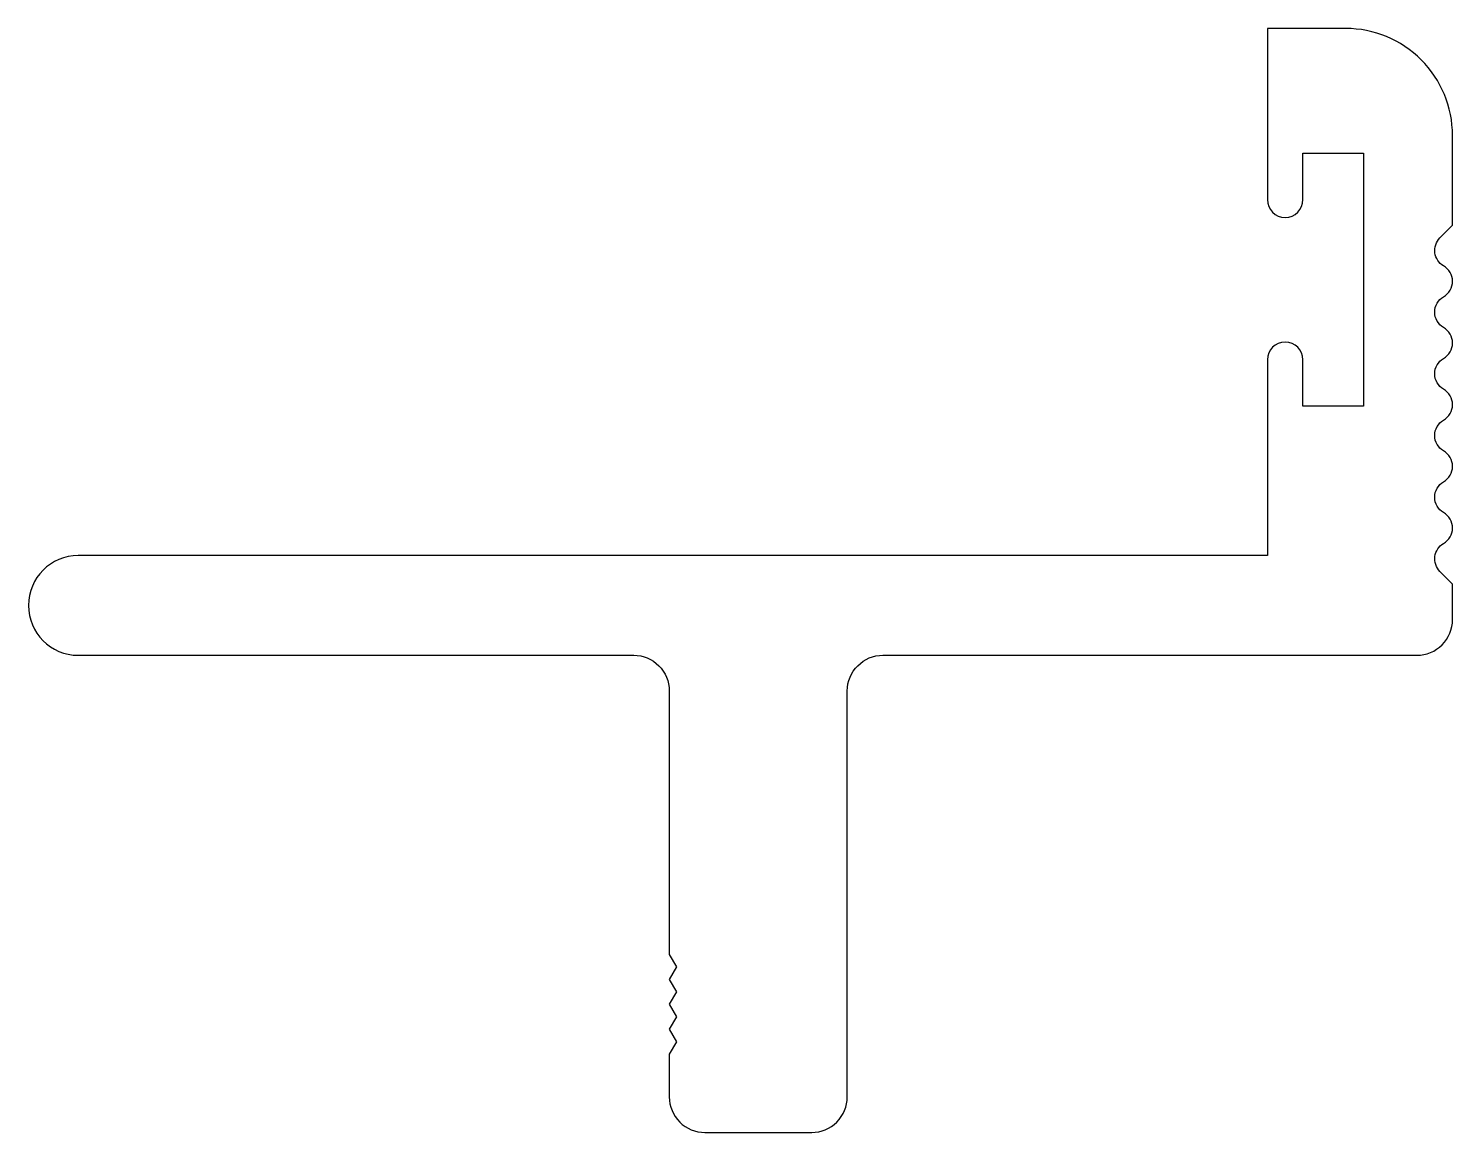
# Model space of a CAD drawing. Extents: x 233 to 273, y 231.2 to 262.2.
import ezdxf

# ---------------------------------------------------------------- set-up
doc = ezdxf.new("R2010")
doc.units = 0
doc.layers.add('ANA', color=220, linetype='CONTINUOUS')

msp = doc.modelspace()

# ---------------------------------------------------------------- linework, layer by layer
at = {"layer": 'ANA'}
msp.add_lwpolyline([(255.984, 232.18), (255.984, 243.58, -0.414214), (256.984, 244.58), (271.984, 244.58, 0.414214), (272.984, 245.58), (272.984, 246.58), (272.631, 246.933, -0.493145), (272.734, 247.72, 0.57735), (272.734, 248.586, -0.57735), (272.734, 249.452, 0.57735), (272.734, 250.318, -0.57735), (272.734, 251.184, 0.57735), (272.734, 252.05, -0.57735), (272.734, 252.916, 0.57735), (272.734, 253.782, -0.57735), (272.734, 254.648, 0.57735), (272.734, 255.514, -0.493145), (272.631, 256.301), (272.984, 256.654), (272.984, 259.18, 0.414214), (269.984, 262.18), (267.784, 262.18), (267.784, 257.375, 1), (268.784, 257.375), (268.784, 258.675), (270.484, 258.675), (270.484, 251.575), (268.784, 251.575), (268.784, 252.875, 1), (267.784, 252.875), (267.784, 247.38), (234.384, 247.38, 1), (234.384, 244.58), (249.984, 244.58, -0.414214), (250.984, 243.58), (250.984, 236.18), (251.184, 235.83), (250.984, 235.48), (251.184, 235.13), (250.984, 234.78), (251.184, 234.43), (250.984, 234.08), (251.184, 233.73), (250.984, 233.38), (250.984, 232.18, 0.414214), (251.984, 231.18), (254.984, 231.18, 0.414214)], format="xyb", close=True, dxfattribs=at)

doc.saveas('drawing.dxf')
